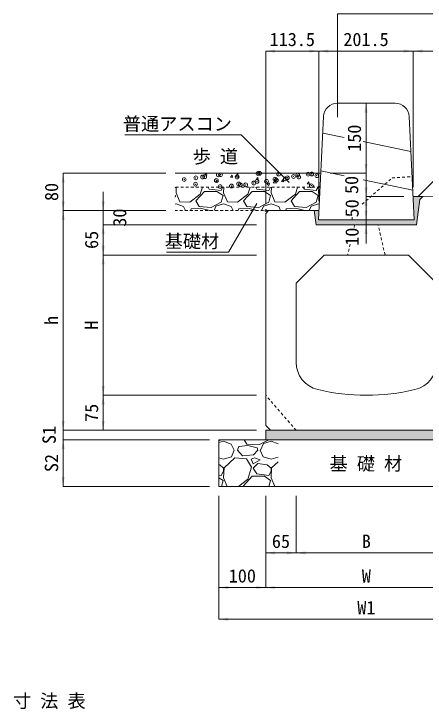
# Model space of a CAD drawing. Units: millimetres at full size; some dimension numbers follow another scale. Extents: x 6872 to 78201, y -34623 to -7860.
# Drawn here: x 34580 to 35458, y -14083 to -12595 of the extents above; entities that cross this region are included whole.
import ezdxf
from ezdxf.enums import TextEntityAlignment as Align

# ---------------------------------------------------------------- set-up
doc = ezdxf.new("R2010")
doc.units = ezdxf.units.MM
doc.header["$LTSCALE"] = 16
doc.header["$PDMODE"] = 32
doc.header["$PDSIZE"] = 8
doc.linetypes.add('USER1', pattern=[0.675, 0.375, -0.3])
for name, color, linetype, lineweight in [('0_2', 7, 'Continuous', 20), ('_0-0_', 7, 'Continuous', 20), ('寸法線', 7, 'Continuous', 9), ('本体', 7, 'USER1', 9), ('補助線', 8, 'Continuous', 13), ('ﾊｯﾁﾝｸﾞ', 7, 'Continuous', 5)]:
    doc.layers.add(name, color=color, linetype=linetype, lineweight=lineweight)
doc.styles.add('ＭＳ ゴシック', font='')
doc.styles.get('ＭＳ ゴシック').set_extended_font_data('MS Gothic')

# ---------------------------------------------------------------- blocks, each defined once
blk = doc.blocks.new('filled_arrow')
at = {"color": 0, "linetype": 'Continuous', "lineweight": -2}
blk.add_solid([(7.5, 1.25), (0, 0), (7.5, -1.25)], dxfattribs=at)

msp = doc.modelspace()

# ---------------------------------------------------------------- hatches: boundary and pattern name
at = {"layer": 'ﾊｯﾁﾝｸﾞ'}
for points in [[(35230.26, -13036.21), (35231.26, -13016.21), (35221.51, -13016.21), (35225.27, -13046.21), (35440.26, -13046.21), (35447.02, -12992.16), (35453.76, -12986.09), (35432.76, -12986.09), (35435.26, -13036.21)], [(35547.76, -13506.21), (35547.76, -13486.21), (35127.77, -13486.21), (35117.76, -13486.21), (35117.76, -13506.21)]]:
    msp.add_hatch(color=8, dxfattribs=at).paths.add_polyline_path(points)

# ---------------------------------------------------------------- linework, layer by layer
at = {"layer": '0_2'}
for p, q in [((35271.3, -12786.21), (35394.23, -12786.21)), ((35230.26, -13036.21), (35241.34, -12814.71)), ((35435.26, -13036.21), (35424.19, -12814.71)), ((34924.06, -12936.21), (35235.26, -12936.21)), ((35547.76, -12984.21), (35453.76, -12986.09)), ((35453.76, -12986.09), (35432.76, -12986.21)), ((35447.02, -12992.16), (35440.26, -13046.21)), ((35447.02, -12992.16), (35453.76, -12986.09)), ((35123.76, -13016.21), (35117.76, -13022.2)), ((35117.76, -13022.2), (35117.76, -13476.21)), ((35221.51, -13016.21), (35123.76, -13016.21)), ((35221.51, -13016.21), (35231.26, -13016.21)), ((35221.51, -13016.21), (35225.27, -13046.21)), ((35230.26, -13036.21), (35435.26, -13036.21)), ((35440.26, -13046.21), (35225.27, -13046.21)), ((35182.77, -13171.21), (35242.76, -13111.21)), ((35422.76, -13111.21), (35242.76, -13111.21)), ((35422.76, -13111.21), (35482.76, -13171.21)), ((35182.77, -13171.21), (35182.77, -13340.68)), ((35127.77, -13486.21), (35117.76, -13476.21)), ((35117.76, -13486.21), (35547.76, -13486.21)), ((35117.76, -13486.21), (35117.76, -13506.21)), ((35537.76, -13486.21), (35127.77, -13486.21)), ((35017.76, -13506.21), (35647.76, -13506.21)), ((35017.76, -13506.21), (35017.76, -13606.21)), ((35017.76, -13606.21), (35647.76, -13606.21))]:
    msp.add_line(p, q, dxfattribs=at)
at = {"layer": '0_2', "linetype": 'USER1'}
for p, q in [((35233.76, -12966.21), (34924.06, -12966.21)), ((35123.76, -13016.21), (34924.06, -13016.21))]:
    msp.add_line(p, q, dxfattribs=at)
at = {"layer": '0_2', "linetype": 'USER1', "lineweight": 9}
for p, q in [((35307.76, -13046.21), (35306.36, -13052.29)), ((35372.76, -13111.21), (35357.76, -13046.21)), ((35298.22, -13087.59), (35292.77, -13111.21)), ((35182.77, -13486.21), (35117.76, -13411.21))]:
    msp.add_line(p, q, dxfattribs=at)
at = {"layer": '0_2'}
for centre, radius, start, end in [((35271.3, -12816.21), 30, 90, 177.13789), ((35394.23, -12816.21), 30, 2.8627, 90), ((35242.77, -13340.68), 60, 180, 256.65785), ((35422.76, -13340.68), 60, 283.34237, 0), ((35332.76, -12961.21), 450, 256.65777, 283.34225)]:
    msp.add_arc(centre, radius, start, end, dxfattribs=at)
at = {"layer": '_0-0_', "linetype": 'USER1', "lineweight": 9}
for p, q in [((35323.81, -13002.63), (35387.76, -12946.21)), ((35387.76, -12946.21), (35430.62, -12943.21)), ((35302.76, -13036.21), (35302.76, -13030.48))]:
    msp.add_line(p, q, dxfattribs=at)
at = {"layer": '寸法線'}
for p, q in [((35117.76, -12674.87), (35231.26, -12674.87)), ((35117.76, -13002.2), (35117.76, -12674.87)), ((35231.26, -12996.21), (35231.26, -12674.87)), ((35231.26, -12674.87), (35432.76, -12674.87)), ((35231.26, -12996.21), (35231.26, -12674.87)), ((35432.76, -12966.09), (35432.76, -12674.87)), ((35432.76, -12674.87), (35547.76, -12674.87)), ((35432.76, -12966.09), (35432.76, -12674.87)), ((35332.08, -12786.21), (35332.08, -12936.21)), ((35374.23, -12786.21), (35332.08, -12786.21)), ((35332.08, -12896.21), (35332.08, -13026.21)), ((34684.91, -12936.21), (34684.91, -13016.21)), ((34904.06, -12936.21), (34684.91, -12936.21)), ((35255.26, -12936.21), (35332.08, -12936.21)), ((35255.26, -12936.21), (35332.08, -12936.21)), ((35332.08, -12946.21), (35332.08, -13056.21)), ((34770.41, -12976.21), (34770.41, -13086.21)), ((35412.76, -12986.21), (35332.08, -12986.21)), ((35412.76, -12986.21), (35332.08, -12986.21)), ((35332.08, -12996.21), (35332.08, -13086.21)), ((34904.06, -13016.21), (34684.91, -13016.21)), ((34684.91, -13016.21), (34684.91, -13486.21)), ((34904.06, -13016.21), (34684.91, -13016.21)), ((34904.06, -13016.21), (34770.41, -13016.21)), ((35415.26, -13036.21), (35332.08, -13036.21)), ((35415.26, -13036.21), (35332.08, -13036.21)), ((35097.76, -13046.21), (34770.41, -13046.21)), ((34770.41, -13046.21), (34770.41, -13111.21)), ((35097.76, -13046.21), (34770.41, -13046.21)), ((35415.26, -13046.21), (35332.08, -13046.21)), ((35097.76, -13111.21), (34770.41, -13111.21)), ((34770.41, -13111.21), (34770.41, -13411.21)), ((35097.76, -13111.21), (34770.41, -13111.21)), ((35097.76, -13411.21), (34770.41, -13411.21)), ((34770.41, -13411.21), (34770.41, -13486.21)), ((35097.76, -13411.21), (34770.41, -13411.21)), ((34684.91, -13446.21), (34684.91, -13546.21)), ((35082.76, -13486.21), (34684.91, -13486.21)), ((35082.76, -13486.21), (34684.91, -13486.21)), ((35097.76, -13486.21), (34770.41, -13486.21)), ((34997.76, -13506.21), (34684.91, -13506.21)), ((34684.91, -13506.21), (34684.91, -13606.21)), ((34997.76, -13506.21), (34684.91, -13506.21)), ((34997.76, -13606.21), (34684.91, -13606.21)), ((35017.76, -13626.21), (35017.76, -13822.58)), ((35017.76, -13626.21), (35017.76, -13890.39)), ((35117.76, -13626.21), (35117.76, -13748.6)), ((35117.76, -13626.21), (35117.76, -13822.58)), ((35117.76, -13626.21), (35117.76, -13822.58)), ((35182.77, -13626.21), (35182.77, -13748.6)), ((35182.77, -13626.21), (35182.77, -13748.6)), ((35117.76, -13748.6), (35182.77, -13748.6)), ((35182.77, -13748.6), (35482.76, -13748.6)), ((35117.76, -13822.58), (35017.76, -13822.58)), ((35117.76, -13822.58), (35547.76, -13822.58)), ((35017.76, -13890.39), (35647.76, -13890.39))]:
    msp.add_line(p, q, dxfattribs=at)
for points in [[(35271.3, -12816.21), (35271.3, -12595.28), (35882.47, -12595.28)], [(35443.26, -12986.15), (35581.41, -12848), (35752.02, -12848)], [(35167.49, -12955.85), (35065.55, -12853.91), (34816.52, -12853.91)], [(35098.44, -13000.94), (35038.4, -13104.93), (34905.71, -13104.93)]]:
    msp.add_lwpolyline(points, dxfattribs=at)
at = {"layer": '本体', "linetype": 'Continuous'}
for p, q in [((35285.52, -12859.93), (35239.56, -12850.25)), ((35427.95, -12889.93), (35325.73, -12868.4)), ((35285.52, -12941.76), (35235.51, -12931.25)), ((35432.08, -12972.56), (35325.73, -12950.21))]:
    msp.add_line(p, q, dxfattribs=at)
at = {"layer": '補助線'}
msp.add_circle((35117.76, -13016.21), 2, dxfattribs=at)
at = {"layer": 'ﾊｯﾁﾝｸﾞ'}
for p, q in [((34987.69, -12939.78), (34990.69, -12936.21)), ((34987.69, -12939.78), (34992.24, -12940.18)), ((34992.24, -12940.18), (34991.5, -12936.21)), ((35052.19, -12943.97), (35058.13, -12937.78)), ((35058.97, -12945.02), (35058.13, -12937.78)), ((35186.44, -12936.21), (35188.35, -12937.49)), ((35188.35, -12937.49), (35188.78, -12936.21)), ((35011.02, -12953.41), (35014.82, -12955.97)), ((35011.03, -12953.41), (35016.36, -12951.36)), ((35014.82, -12955.97), (35016.36, -12951.36)), ((35042.34, -12944.56), (35046.02, -12940.18)), ((35042.34, -12944.56), (35046.9, -12944.96)), ((35046.89, -12944.96), (35046.01, -12940.18)), ((35052.19, -12943.97), (35058.97, -12945.02)), ((35097, -12949.34), (35100.67, -12944.97)), ((35097, -12949.34), (35101.55, -12949.74)), ((35101.55, -12949.74), (35100.67, -12944.97)), ((35133.52, -12956.58), (35139.45, -12950.39)), ((35140.29, -12957.63), (35139.45, -12950.39)), ((35151.65, -12954.12), (35155.33, -12949.75)), ((35151.65, -12954.13), (35156.21, -12954.52)), ((35156.2, -12954.52), (35155.32, -12949.75)), ((35206.31, -12958.91), (35209.98, -12954.53)), ((35210.86, -12959.31), (35209.98, -12954.53)), ((34924.06, -12967.39), (34924.72, -12966.21)), ((34926.61, -12966.21), (34926.04, -12978.05)), ((34977.86, -12981.1), (34982.63, -12966.21)), ((34994.68, -12966.21), (34997.16, -12969.92)), ((35022.56, -12972.97), (35026.32, -12966.21)), ((35028.21, -12966.21), (35027.64, -12978.05)), ((35079.46, -12981.1), (35084.23, -12966.21)), ((35096.28, -12966.21), (35098.76, -12969.92)), ((35120.53, -12959.51), (35124.32, -12962.07)), ((35120.54, -12959.51), (35125.87, -12957.46)), ((35124.16, -12972.97), (35127.92, -12966.21)), ((35124.32, -12962.07), (35125.87, -12957.47)), ((35129.81, -12966.21), (35129.24, -12978.05)), ((35133.52, -12956.58), (35140.29, -12957.63)), ((35181.06, -12981.1), (35185.83, -12966.21)), ((35197.88, -12966.21), (35200.36, -12969.92)), ((35206.31, -12958.91), (35210.86, -12959.31)), ((35217.71, -12966.21), (35220.78, -12963.01)), ((35221.15, -12966.21), (35220.77, -12963.01)), ((35225.76, -12972.97), (35229.52, -12966.21)), ((35230.04, -12965.61), (35233.87, -12964.15)), ((35230.04, -12965.62), (35230.92, -12966.21)), ((35231.41, -12966.21), (35230.84, -12978.05)), ((34924.06, -12983.48), (34925.03, -12984.15)), ((34925.03, -12984.15), (34924.06, -12987.52)), ((34926.04, -12978.05), (34934.17, -12997.36)), ((34955.51, -12998.37), (34977.86, -12981.1)), ((34968.72, -12995.32), (34987, -12975)), ((34987, -12975), (35013.42, -12975)), ((34997.16, -12969.92), (35022.56, -12972.97)), ((35013.42, -12975), (35026.63, -12984.15)), ((35026.63, -12984.15), (35022.56, -12998.37)), ((35027.64, -12978.05), (35035.77, -12997.36)), ((35057.11, -12998.37), (35079.46, -12981.1)), ((35070.32, -12995.32), (35088.6, -12975)), ((35088.6, -12975), (35115.02, -12975)), ((35098.76, -12969.92), (35124.16, -12972.97)), ((35115.02, -12975), (35128.23, -12984.15)), ((35128.23, -12984.15), (35124.16, -12998.37)), ((35129.24, -12978.05), (35137.37, -12997.36)), ((35158.71, -12998.37), (35181.06, -12981.1)), ((35171.92, -12995.32), (35190.2, -12975)), ((35190.2, -12975), (35216.62, -12975)), ((35200.36, -12969.92), (35225.76, -12972.97)), ((35216.62, -12975), (35229.83, -12984.15)), ((35229.83, -12984.15), (35225.76, -12998.37)), ((35230.84, -12978.05), (35232.92, -12983)), ((34934.17, -12997.36), (34955.51, -12998.37)), ((34975.83, -13007.52), (34968.72, -12995.32)), ((35022.56, -12998.37), (35001.23, -13009.55)), ((35035.77, -12997.36), (35057.11, -12998.37)), ((35077.43, -13007.52), (35070.32, -12995.32)), ((35124.16, -12998.37), (35102.83, -13009.55)), ((35137.37, -12997.36), (35158.71, -12998.37)), ((35179.03, -13007.52), (35171.92, -12995.32)), ((35225.76, -12998.37), (35204.43, -13009.55)), ((34924.06, -13002.04), (34926.04, -13001.42)), ((34926.04, -13001.42), (34942.3, -13007.52)), ((34942.3, -13007.52), (34946.31, -13016.21)), ((34957.2, -13016.21), (34958.56, -13012.6)), ((34977.86, -13010.56), (34958.56, -13012.6)), ((35001.23, -13009.55), (34975.83, -13007.52)), ((34998.18, -13015.64), (34977.86, -13010.56)), ((35007.23, -13016.21), (35011.39, -13006.5)), ((35011.39, -13006.5), (35027.64, -13001.42)), ((35027.64, -13001.42), (35043.9, -13007.52)), ((35043.9, -13007.52), (35047.91, -13016.21)), ((35058.8, -13016.21), (35060.16, -13012.6)), ((35079.46, -13010.56), (35060.16, -13012.6)), ((35102.83, -13009.55), (35077.43, -13007.52)), ((35099.78, -13015.64), (35079.46, -13010.56)), ((35108.83, -13016.21), (35112.99, -13006.5)), ((35112.99, -13006.5), (35129.24, -13001.42)), ((35129.24, -13001.42), (35145.5, -13007.52)), ((35145.5, -13007.52), (35149.51, -13016.21)), ((35160.4, -13016.21), (35161.76, -13012.6)), ((35181.06, -13010.56), (35161.76, -13012.6)), ((35204.43, -13009.55), (35179.03, -13007.52)), ((35201.38, -13015.64), (35181.06, -13010.56)), ((35210.43, -13016.21), (35214.59, -13006.5)), ((35214.59, -13006.5), (35230.84, -13001.42)), ((35230.84, -13001.42), (35231.98, -13001.85)), ((34998.29, -13016.21), (34998.18, -13015.64)), ((35099.89, -13016.21), (35099.78, -13015.64)), ((35201.49, -13016.21), (35201.38, -13015.64)), ((35022.56, -13506.37), (35017.76, -13508.89)), ((35017.76, -13512.51), (35027.64, -13509.42)), ((35022.61, -13506.21), (35022.56, -13506.37)), ((35027.64, -13509.42), (35043.9, -13515.52)), ((35043.9, -13515.52), (35050, -13528.72)), ((35053.59, -13506.21), (35057.11, -13506.37)), ((35057.11, -13506.37), (35057.32, -13506.21)), ((35079.46, -13518.56), (35060.16, -13520.6)), ((35077.43, -13515.52), (35072, -13506.21)), ((35102.83, -13517.55), (35077.43, -13515.52)), ((35099.78, -13523.64), (35079.46, -13518.56)), ((35124.16, -13506.37), (35102.83, -13517.55)), ((35106.89, -13528.72), (35112.99, -13514.5)), ((35112.99, -13514.5), (35129.24, -13509.42)), ((35124.21, -13506.21), (35124.16, -13506.37)), ((35129.24, -13509.42), (35144.29, -13515.06)), ((35044.92, -13542.95), (35050, -13528.72)), ((35057.11, -13528.72), (35060.16, -13520.6)), ((35068.28, -13540.92), (35057.11, -13528.72)), ((35100.8, -13528.72), (35091.65, -13538.88)), ((35100.8, -13528.72), (35099.78, -13523.64)), ((35105.88, -13528.72), (35111.97, -13542.95)), ((35017.76, -13545.12), (35027.64, -13548.03)), ((35027.64, -13548.03), (35044.92, -13542.95)), ((35052.03, -13544.98), (35028.66, -13566.32)), ((35076.41, -13547.01), (35052.03, -13544.98)), ((35091.65, -13538.88), (35068.28, -13540.92)), ((35087.59, -13565.3), (35076.41, -13547.01)), ((35093.68, -13544.98), (35086.57, -13548.03)), ((35086.57, -13548.03), (35090.64, -13558.19)), ((35090.64, -13558.19), (35105.88, -13549.04)), ((35105.88, -13549.04), (35093.68, -13544.98)), ((35111.97, -13542.95), (35129.24, -13548.03)), ((35129.24, -13548.03), (35144.29, -13543.6)), ((35019.52, -13560.22), (35017.76, -13559.96)), ((35027.64, -13567.33), (35019.52, -13560.22)), ((35100.8, -13557.17), (35090.64, -13567.33)), ((35121.12, -13560.22), (35100.8, -13557.17)), ((35129.24, -13567.33), (35121.12, -13560.22)), ((35144.29, -13553.51), (35130.26, -13566.32)), ((35022.56, -13582.57), (35027.64, -13573.43)), ((35028.66, -13566.32), (35027.64, -13587.65)), ((35027.64, -13573.43), (35027.64, -13567.33)), ((35079.46, -13590.7), (35087.59, -13565.3)), ((35090.64, -13567.33), (35098.76, -13579.52)), ((35124.16, -13582.57), (35129.24, -13573.43)), ((35130.26, -13566.32), (35129.24, -13587.65)), ((35129.24, -13573.43), (35129.24, -13567.33)), ((35017.76, -13582), (35022.56, -13582.57)), ((35017.76, -13587.61), (35026.63, -13593.75)), ((35026.63, -13593.75), (35023.07, -13606.21)), ((35027.64, -13587.65), (35035.46, -13606.21)), ((35059.39, -13606.21), (35079.46, -13590.7)), ((35070.32, -13604.92), (35088.6, -13584.6)), ((35088.6, -13584.6), (35115.02, -13584.6)), ((35098.76, -13579.52), (35124.16, -13582.57)), ((35115.02, -13584.6), (35128.23, -13593.75)), ((35128.23, -13593.75), (35124.67, -13606.21)), ((35129.24, -13587.65), (35137.06, -13606.21)), ((35071.06, -13606.21), (35070.32, -13604.92))]:
    msp.add_line(p, q, dxfattribs=at)
for p in [(34987.42, -12943.54), (35016.28, -12939.74), (35021.21, -12939.41), (35101.1, -12936.69), (35104.76, -12936.36), (35145.43, -12938.08), (35177.05, -12943.11), (35186.11, -12939.79), (35208.24, -12938.16), (35216.17, -12937.74), (35226.79, -12941.51), (34943.6, -12949.65), (34968.34, -12946.05), (34982.72, -12944.29), (35012.22, -12951.94), (35056.66, -12944.31), (35092.29, -12957.15), (35098.98, -12953.7), (35119.36, -12953.42), (35137.47, -12948.82), (35140.41, -12950.81), (35159.49, -12948.3), (35163.8, -12945.79), (35188.35, -12944.5), (34967.78, -12959.57), (35020.28, -12964.78), (35044.36, -12963.46), (35059.86, -12959.06), (35063.43, -12960.95), (35074.92, -12961.04), (35215.25, -12963.11)]:
    msp.add_point(p, dxfattribs=at)

# ---------------------------------------------------------------- block references
at = {"layer": '寸法線', "xscale": 2.67, "yscale": 2.67}
for p in [(35117.76, -12674.87), (35231.26, -12674.87), (35432.76, -12674.87), (35117.76, -13748.6), (35182.77, -13748.6), (35017.76, -13822.58), (35117.76, -13822.58), (35017.76, -13890.39)]:
    msp.add_blockref('filled_arrow', p, dxfattribs=at)
at = {"layer": '寸法線'}
for p, xscale, yscale, rotation in [((35231.26, -12674.87), 2.67, 2.67, 180), ((35432.76, -12674.87), 2.67, 2.67, 180), ((35332.08, -12786.21), 2.67, 2.67, 270), ((35271.3, -12816.21), 0.133, 0.133, 90), ((35332.08, -12936.21), 2.67, 2.67, 90), ((35332.08, -12936.21), 2.67, 2.67, 90), ((34684.91, -12936.21), 2.67, 2.67, 270), ((35167.49, -12955.85), 0.133, 0.133, 135), ((35332.08, -12986.21), 2.67, 2.67, 90), ((34684.91, -13016.21), 2.67, 2.67, 90), ((34770.41, -13016.21), 2.67, 2.67, 90), ((35332.08, -12986.21), 2.67, 2.67, 270), ((35443.26, -12986.15), 0.133, 0.133, 45), ((35098.44, -13000.94), 0.133, 0.133, 240), ((34684.91, -13016.21), 2.67, 2.67, 270), ((35332.08, -13036.21), 2.67, 2.67, 90), ((34770.41, -13046.21), 2.67, 2.67, 270), ((34770.41, -13046.21), 2.67, 2.67, 270), ((35332.08, -13046.21), 2.67, 2.67, 270), ((34770.41, -13111.21), 2.67, 2.67, 90), ((34770.41, -13111.21), 2.67, 2.67, 270), ((34770.41, -13411.21), 2.67, 2.67, 90), ((34770.41, -13411.21), 2.67, 2.67, 270), ((34684.91, -13486.21), 2.67, 2.67, 90), ((34684.91, -13486.21), 2.67, 2.67, 90), ((34770.41, -13486.21), 2.67, 2.67, 90), ((34684.91, -13506.21), 2.67, 2.67, 270), ((34684.91, -13506.21), 2.67, 2.67, 270), ((34684.91, -13606.21), 2.67, 2.67, 90), ((35182.77, -13748.6), 2.67, 2.67, 180), ((35117.76, -13822.58), 2.67, 2.67, 180)]:
    msp.add_blockref('filled_arrow', p, dxfattribs=dict(at, xscale=xscale, yscale=yscale, rotation=rotation))

# ---------------------------------------------------------------- texts
at = {"layer": '0_2', "style": 'ＭＳ ゴシック'}
for s, p in [('歩 道', (34961.64, -12922.97)), ('基 礎 材', (35254.12, -13580.38)), ('寸 法 表', (34577.64, -14087.99))]:
    msp.add_text(s, height=28.48, dxfattribs=at).set_placement(p, align=Align.BOTTOM_LEFT)
at = {"layer": '寸法線', "style": 'ＭＳ ゴシック'}
for s, p in [('113.5', (35174.51, -12649.87)), ('201.5', (35332.01, -12649.87)), ('65', (35150.26, -13723.6)), ('B', (35332.76, -13723.6)), ('100', (35067.76, -13797.58)), ('W', (35332.76, -13797.58)), ('W1', (35332.76, -13865.39))]:
    msp.add_text(s, height=28.48, dxfattribs=at).set_placement(p, align=Align.MIDDLE_CENTER)
for s, p in [('普通アスコン', (35045.55, -12816.23)), ('基礎材', (35018.4, -13067.25))]:
    msp.add_text(s, height=28.48, dxfattribs=at).set_placement(p, align=Align.TOP_RIGHT)
for s, p in [('150', (35307.08, -12861.21)), ('50', (35301.18, -12961.21)), ('80', (34659.91, -12976.21)), ('50', (35302.08, -13011.21)), ('30', (34805.55, -13031.21)), ('10', (35302.08, -13071.99)), ('65', (34745.41, -13078.71)), ('h', (34659.91, -13251.21)), ('H', (34745.41, -13261.21)), ('75', (34745.41, -13448.71)), ('S1', (34654.91, -13496.21)), ('S2', (34659.91, -13556.21))]:
    msp.add_text(s, height=28.48, rotation=90, dxfattribs=at).set_placement(p, align=Align.MIDDLE_CENTER)

doc.saveas('drawing.dxf')
